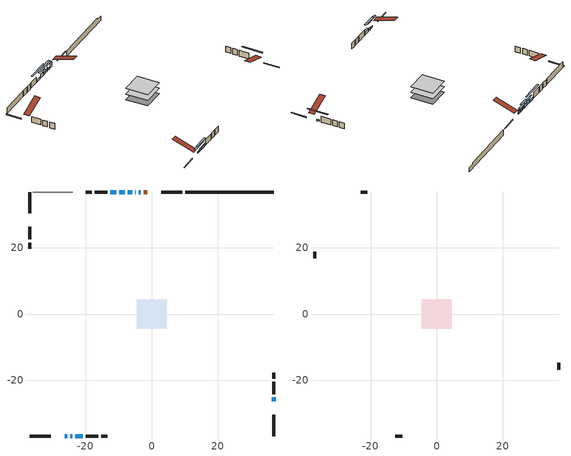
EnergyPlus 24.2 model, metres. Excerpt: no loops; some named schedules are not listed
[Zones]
conditioned space
 floor adiabatic (AdiabaticFloorConstruction): -4.47,-4.47 -4.47,4.47 4.47,4.47 4.47,-4.47 z1.43
 floor foundation (Slab1 construction): -4.47,-4.47 -4.47,4.47 4.47,4.47 4.47,-4.47 z-1.01
 wall outside (RimJoist1 construction): 9.21,36.86 2.8,36.86 / -36.86,-36.86 -30.45,-36.86 / -36.86,36.86 -36.86,30.45 / 36.86,-36.86 36.86,-30.45 z1.43:1.73
 wall outside (AdiabaticWallConstruction 1): -1.35,36.86 -2.44,36.86 z1.43:3.46
 wall outside (AdiabaticWallConstruction): -3.37,36.86 -3.9,36.86 z1.43:2.32; -26.3,-36.86 -25.51,-36.86 z1.43:2.12; -24.59,-36.86 -24.05,-36.86 z1.43:2.57; 36.86,-26.3 36.86,-25.18 z1.43:2.09; -4.83,36.86 -5.01,36.86 z1.43:3.03; -5.93,36.86 -7.18,36.86 z1.43:2.04; -8.11,36.86 -9.84,36.86 z1.43:2.95; -23.12,-36.86 -20.89,-36.86 z1.43:2.4; -10.76,36.86 -12.54,36.86 z1.43:2.22
 wall outside (Wall1 construction): -13.47,36.86 -17.25,36.86 / -19.96,-36.86 -16.18,-36.86 / -36.86,26.3 -36.86,22.52 / 36.86,-24.25 36.86,-20.48 z1.43:3.87
 wall outside (Wall2 construction): -18.18,36.86 -20,36.86 / -15.25,-36.86 -13.43,-36.86 / -36.86,21.59 -36.86,19.77 / 36.86,-19.55 36.86,-17.72 z1.43:3.87
 wall foundation (FoundationWall1 construction): 10.14,36.86,-1.01 10.14,36.86,1.43 34.19,36.86,1.43 34.19,36.86,0.71 36.86,36.86,0.71 36.86,36.86,-1.01
 wall adiabatic (Wall4 construction): -23.92,36.86 -35.94,36.86 z1.43:3.87
 window (WindowConstruction 5): -3.37,36.86 -3.9,36.86 z1.43:2.32
 window (WindowConstruction 8): -26.3,-36.86 -25.51,-36.86 z1.43:2.12
 window (WindowConstruction 6): -24.58,-36.86 -24.05,-36.86 z1.43:2.57
 window (WindowConstruction): 36.86,-26.3 36.86,-25.18 z1.43:2.09
 window (WindowConstruction 1): -4.83,36.86 -5.01,36.86 z1.43:3.03
 window (WindowConstruction 2): -5.93,36.86 -7.18,36.86 z1.43:2.04
 window (WindowConstruction 3): -8.11,36.86 -9.84,36.86 z1.43:2.95
 window (WindowConstruction 4): -23.12,-36.86 -20.89,-36.86 z1.43:2.4
 window (WindowConstruction 7): -10.76,36.86 -12.54,36.86 z1.43:2.22
 door (Door): -1.35,36.86 -2.44,36.86 z1.43:3.46
 ceiling adiabatic (AdiabaticFloorConstruction): 4.47,-4.47 4.47,4.47 -4.47,4.47 -4.47,-4.47 z1.43
attic - vented
 floor to conditioned space (Floor1 construction Reversed): -4.47,-4.47 -4.47,4.47 4.47,4.47 4.47,-4.47 z3.87
 wall outside (Wall3 construction): -20.93,36.86 -22.99,36.86 / -12.5,-36.86 -10.44,-36.86 / -36.86,18.84 -36.86,16.78 / 36.86,-16.79 36.86,-14.74 z1.43:3.87
 roof outside (Roof1 construction): -0.42,36.86,3.87 -0.42,28.15,6.77 1.87,28.15,6.77 1.87,36.86,3.87; -27.23,-36.86,3.87 -27.23,-28.15,6.77 -29.52,-28.15,6.77 -29.52,-36.86,3.87; -36.86,27.23,3.87 -28.15,27.23,6.77 -28.15,29.52,6.77 -36.86,29.52,3.87; 36.86,-27.23,3.87 28.15,-27.23,6.77 28.15,-29.52,6.77 36.86,-29.52,3.87
shading: -5.58,36.86 -1.69,36.86 -1.69,37.47 -5.58,37.47 z4; -22.77,-36.86 -29.04,-36.86 -29.04,-37.47 -22.77,-37.47 z4.86; -21.31,-36.86 -27.32,-36.86 -27.32,-37.47 -21.31,-37.47 z5.31; 36.86,-21.52 36.86,-29.96 37.32,-29.96 37.32,-21.52 z5.75; -6.83,36.86 -3,36.86 -3,37.47 -6.83,37.47 z4.86; -7.64,36.86 -5.47,36.86 -5.47,37.47 -7.64,37.47 z2.5; -11.05,36.86 -6.89,36.86 -6.89,37.32 -11.05,37.32 z4.17; -20.74,-36.86 -23.27,-36.86 -23.27,-37.47 -20.74,-37.47 z2.55; -16.2,36.86 -7.1,36.86 -7.1,37.32 -16.2,37.32 z5.88
[Building]
Building 1: Terrain=Suburbs
[Site:Location]
Windsor AP_ON: Latitude {deg}=42.28; Longitude {deg}=-82.96; Time Zone {hr}=-5; Elevation {m}=190; Keep Site Location Information=Yes
[Site:GroundTemperature:Shallow]
6.34957, 4.46684, 4.31606, 5.20952, 8.79623, 12.3662, 15.4612, 17.4219, 17.5884, 15.9938, 12.9777, 9.51722
[Site:WaterMainsTemperature]
Calculation Method=Schedule; Temperature Schedule=mains temperature schedule
[Material] Roughness=Rough; Thermal Absorptance=0.9
Name | Thickness {m} | Conductivity {W/m-K} | Density {kg/m3} | Specific Heat {J/kg-K} | Solar Absorptance | Visible Absorptance
asphalt or fiberglass shingles | 0.00635 | 0.162714 | 1121.4 | 1465.45 | 0.4 | 0.4
ceiling loosefill ins | 0.0846667 | 0.0480833 | 16.02 | 1046.75 | 0.7 | 0.7
ceiling stud and cavity | 0.1397 | 0.0888434 | 65.682 | 1177.47 | 0.7 | 0.7
concrete 4.0 in. | 0.1016 | 1.803125 | 2242.8 | 837.4 | 0.7 | 0.7
concrete 8.0 in. | 0.2032 | 1.803125 | 2242.8 | 837.4 | 0.7 | 0.7
door material | 0.04445 | 0.053851 | 512.64 | 1214.23 | 0.7 | 0.7
exterior vertical ins | 0.0137187 | 0.029427 | 32.04 | 1214.23 | 0.7 | 0.7
floor covering | 0.0127 | 0.0433444 | 54.468 | 1339.84 | 0.6 | 0.6
floor rigid ins; wall rigid ins | 0.512978 | 0.029427 | 32.04 | 1214.23 | 0.7 | 0.7
floor stud and cavity | 0.1397 | 1.75129 | 37.0049 | 1207.88 | 0.7 | 0.7
furniture material conditioned space 1 | 0.1524 | 0.115458 | 640.8 | 1214.23 | 0.6 | 0.6
gypsum board | 0.0127 | 0.160291 | 801 | 837.4 | 0.6 | 0.6
gypsum board 1 | 0.0127 | 0.160291 | 801 | 837.4 | 0.7 | 0.7
osb sheathing 0.5 in. | 0.0127 | 0.115458 | 512.64 | 1214.23 | 0.7 | 0.7
osb sheathing 0.5 in. 1 | 0.0127 | 0.115458 | 512.64 | 1214.23 | 0.4 | 0.4
osb sheathing 0.75 in. | 0.01905 | 0.115458 | 512.64 | 1214.23 | 0.7 | 0.7
osb sheathing 2.0 in. | 0.0508 | 0.115458 | 512.64 | 1214.23 | 0.7 | 0.7
rim joist rigid ins | 0.051816 | 0.029427 | 32.04 | 1214.23 | 0.7 | 0.7
rim joist stud and cavity | 0.0508 | 0.256263 | 125.044 | 1163.47 | 0.6 | 0.6
wall stud and cavity | 0.1397 | 0.0827303 | 139.0536 | 1170.24 | 0.7 | 0.7
wall stud and cavity 1 | 0.1397 | 0.0823012 | 139.0536 | 1170.24 | 0.7 | 0.7
wall stud and cavity 2 | 0.0889 | 6.9971 | 50.32683 | 1063.81 | 0.6 | 0.6
wall stud and cavity 3 | 0.1397 | 0.0754492 | 139.0536 | 1170.24 | 0.7 | 0.7
wall stud and cavity 4 | 0.0889 | 0.380278 | 52.3479 | 1209.89 | 0.7 | 0.7
wall stud and cavity 5 | 0.0889 | 0.391764 | 83.0341 | 1211.67 | 0.7 | 0.7
wood siding | 0.0254 | 0.102417 | 544.68 | 1172.36 | 0.4 | 0.4
wood siding 1 | 0.00254 | 0.102417 | 544.68 | 1172.36 | 0.4 | 0.4
wood siding 2; wood siding 3; wood siding 4 | 0.0254 | 0.102417 | 544.68 | 1172.36 | 0.7 | 0.7
[WindowMaterial:SimpleGlazingSystem]
Name | U-Factor {W/m2-K} | Solar Heat Gain Coefficient
WindowMaterial | 2.76973 | 0.5
WindowMaterial 1 | 2.203064 | 0.38
WindowMaterial 2 | 2.76462 | 0.62
WindowMaterial 3 | 1.859545 | 0.64
WindowMaterial 4 | 2.779381 | 0.54
WindowMaterial 5 | 1.98503 | 0.55
WindowMaterial 6 | 1.97083 | 0.56
WindowMaterial 7 | 2.78165 | 0.56
WindowMaterial 8 | 2.76291 | 0.45
[Construction]
AdiabaticFloorConstruction: floor stud and cavity, floor rigid ins, osb sheathing 0.75 in., floor covering
AdiabaticWallConstruction: wood siding 3, wall rigid ins, wall stud and cavity 4, gypsum board
AdiabaticWallConstruction 1: wood siding 4, wall rigid ins, wall stud and cavity 4, gypsum board
Door: door material
Floor1 construction Reversed: gypsum board, ceiling stud and cavity, ceiling loosefill ins
FoundationWall1 construction: concrete 8.0 in., gypsum board 1
furniture construction conditioned space 1: furniture material conditioned space 1
PartitionWallConstruction: gypsum board, wall stud and cavity 5, gypsum board
RimJoist1 construction: wood siding 2, rim joist rigid ins, osb sheathing 2.0 in., rim joist stud and cavity
Roof1 construction: asphalt or fiberglass shingles
Slab1 construction: concrete 4.0 in.
Wall1 construction: wood siding, osb sheathing 0.5 in., wall stud and cavity, gypsum board
Wall2 construction: wood siding, osb sheathing 0.5 in., wall stud and cavity 1, gypsum board
Wall3 construction: wood siding 1, wall stud and cavity 2
Wall4 construction: osb sheathing 0.5 in. 1, wall stud and cavity 3, gypsum board
WindowConstruction: WindowMaterial
WindowConstruction 1: WindowMaterial 1
WindowConstruction 2: WindowMaterial 2
WindowConstruction 3: WindowMaterial 3
WindowConstruction 4: WindowMaterial 4
WindowConstruction 5: WindowMaterial 5
WindowConstruction 6: WindowMaterial 6
WindowConstruction 7: WindowMaterial 7
WindowConstruction 8: WindowMaterial 8
[Zone] Multiplier=1; Part of Total Floor Area=Yes
Name | Volume {m3}
attic - vented | 37.7053
conditioned space | 406.4
[Space]
Name | Zone | Volume {m3}
attic - vented 1 | attic - vented | 37.7053
conditioned space 1 | conditioned space | 406.4
[ZoneInfiltration:EffectiveLeakageArea]
infil attic - vented 1: Zone or Space=attic - vented 1; Schedule=Always On Discrete; Effective Air Leakage Area {cm2}=3555.11; Stack Coefficient=0.000371483; Wind Coefficient=1.30223e-05
[ZoneMixing]
whole house fan mix: Zone or Space=attic - vented; Schedule=Always On Continuous; Design Flow Rate Calculation Method=Flow/Zone; Design Flow Rate {m3/s}=0; Source Zone or Space=conditioned space
[SurfaceProperty:ExposedFoundationPerimeter]
Slab1: Exposed Perimeter Calculation Method=TotalExposedPerimeter; Total Exposed Perimeter {m}=26.722
[InternalMass] Zone or ZoneList=conditioned space; Space or SpaceList=conditioned space 1
Name | Construction | Surface Area {m2}
furniture mass conditioned space 1 | furniture construction conditioned space 1 | 63.9998
partition wall mass | PartitionWallConstruction | 159.999
[Lights]
interior lighting: Zone or ZoneList or Space or SpaceList=conditioned space 1; Schedule=interior lighting schedule; Design Level Calculation Method=LightingLevel; Lighting Level {W}=343.2; Return Air Fraction=0; Fraction Radiant=0.6; Fraction Visible=0.2; Fraction Replaceable=1
[People]
occupants: Zone or ZoneList or Space or SpaceList=conditioned space 1; Number of People Schedule=occupants schedule; Number of People Calculation Method=People; Number of People=3; Fraction Radiant=0.314171; Sensible Heat Fraction=0.56303; Activity Level Schedule=occupants activity schedule; Carbon Dioxide Generation Rate {m3/s-W}=0; Enable ASHRAE 55 Comfort Warnings=No; Mean Radiant Temperature Calculation Type=EnclosureAveraged
[ElectricEquipment] Zone or ZoneList or Space or SpaceList=conditioned space 1; Design Level Calculation Method=EquipmentLevel
Name | Schedule | Design Level {W} | Fraction Latent | Fraction Radiant | Fraction Lost
clothes dryer | clothes dryer schedule | 140.772 | 0.015 | 0.081 | 0.85
clothes washer | clothes washer schedule | 32.1985 | 0.03 | 0.162 | 0.7
cooking range | cooking range schedule | 208.969 | 0.08 | 0.432 | 0.2
dishwasher | dishwasher schedule | 66.8632 | 0.3 | 0.18 | 0.4
fridge | fridge schedule | 72.9452 | 0 | 0.6 | 0
mech vent bath fan 0 | mech vent bath fan 0 schedule | 50.2 | 0 | 0 | 1
mech vent bath fan 1 | mech vent bath fan 1 schedule | 50.2 | 0 | 0 | 1
mech vent house fan | mech vent house fan schedule | 0 | 0 | 0 | 1
mech vent house fan cfis | mech vent house fan cfis schedule | 0 | 0 | 0 | 0
mech vent range fan 0 | mech vent range fan 0 schedule | 57 | 0 | 0 | 1
misc plug loads | misc plug loads schedule | 494.7 | 0.045 | 0.513 | 0.1
whole house fan | Always On Discrete | 0 | 0 | 0 | 1
[OtherEquipment] Zone or ZoneList or Space or SpaceList=conditioned space 1; Design Level Calculation Method=EquipmentLevel
Name | Fuel Type | Schedule | Design Level {W} | Fraction Latent | Fraction Radiant | Fraction Lost
clothes dryer 1 | Electricity | clothes dryer schedule | 0 | 0.015 | 0.081 | 0.85
cooking range 1 | Electricity | cooking range schedule | 0 | 0.08 | 0.432 | 0.2
general water use latent | None | general water use schedule | 59.3978 | 1 | 0 | 0
general water use sensible | None | general water use schedule | -58.539 | 0 | 0.6 | 0
mech vent house fan latent load | None | Always On Discrete | 0 | 1 | 0 | 0
mech vent house fan sensible load | None | Always On Discrete | 0 | 0 | 0 | 0
water heater energy adjustment1 | NaturalGas | Always On Discrete | 0.01 | 0 | 0 | 1
[ZoneInfiltration:DesignFlowRate] Zone or ZoneList or Space or SpaceList=conditioned space 1; Schedule=Always On Discrete; Design Flow Rate Calculation Method=Flow/Zone; Design Flow Rate {m3/s}=0
infil flow; natural vent flow; whole house fan flow
[AvailabilityManager:Scheduled]
central ac and furnace airloop Availability Manager: Schedule=Always On Discrete
[Foundation:Kiva]
Foundation Kiva 1: Initial Indoor Air Temperature {C}=18; Wall Height Above Grade {m}=1.43; Wall Depth Below Slab {m}=0.2032; Custom Block Material Name 1=exterior vertical ins; Custom Block Depth 1 {m}=2.43998; Custom Block X Position 1 {m}=0.2159; Custom Block Z Position 1 {m}=0
[Foundation:Kiva:Settings]
Soil Conductivity {W/m-K}=0.849921; Soil Density {kg/m3}=1842.3; Soil Specific Heat {J/kg-K}=418.7; Ground Solar Absorptivity=0.9; Ground Thermal Absorptivity=0.9; Ground Surface Roughness {m}=0.03; Far-Field Width {m}=40; Deep-Ground Boundary Condition=ZeroFlux; Deep-Ground Depth {m}=40; Minimum Cell Dimension {m}=0.2; Maximum Cell Growth Coefficient=3; Simulation Timestep=Timestep
[Exterior:Lights]
exterior lighting: Schedule=exterior lighting schedule; Design Level {W}=75.6
[EnergyManagementSystem:GlobalVariable]
central_ac_and_furnace_airloop_Fan_RTF
infil_program_Qfan
infil_program_Qinf
natural_vent_program_Qnv
natural_vent_program_Qwhf
[EnergyManagementSystem:Sensor]
Name | Output:Variable or Output:Meter Index Key | Output:Variable or Output:Meter
airflow_gain | infil flow | Infiltration Sensible Heat Gain Energy
airflow_gain_1 | natural vent flow | Infiltration Sensible Heat Gain Energy
airflow_gain_2 | whole house fan flow | Infiltration Sensible Heat Gain Energy
airflow_loss | infil flow | Infiltration Sensible Heat Loss Energy
airflow_loss_1 | natural vent flow | Infiltration Sensible Heat Loss Energy
airflow_loss_2 | whole house fan flow | Infiltration Sensible Heat Loss Energy
clg_load_cond |  | Cooling:EnergyTransfer:Zone:CONDITIONED SPACE
clg_sp_s; clg_sp_s_1 | cooling setpoint | Schedule Value
clothes_dryer_exhaust_0_sch_s | clothes dryer exhaust 0 schedule | Schedule Value
cool_season | cooling season schedule | Schedule Value
htg_load_cond |  | Heating:EnergyTransfer:Zone:CONDITIONED SPACE
htg_sp_s; htg_sp_s_1 | heating setpoint | Schedule Value
ig_ee_conv | clothes dryer | Electric Equipment Convective Heating Energy
ig_ee_conv_2 | cooking range | Electric Equipment Convective Heating Energy
ig_ee_conv_4 | fridge | Electric Equipment Convective Heating Energy
ig_ee_conv_5 | misc plug loads | Electric Equipment Convective Heating Energy
ig_ee_conv_6 | whole house fan | Electric Equipment Convective Heating Energy
ig_ee_rad | clothes dryer | Electric Equipment Radiant Heating Energy
ig_ee_rad_2 | cooking range | Electric Equipment Radiant Heating Energy
ig_ee_rad_4 | fridge | Electric Equipment Radiant Heating Energy
ig_ee_rad_5 | misc plug loads | Electric Equipment Radiant Heating Energy
ig_ee_rad_6 | whole house fan | Electric Equipment Radiant Heating Energy
ig_lgt_conv | interior lighting | Lights Convective Heating Energy
ig_lgt_rad | interior lighting | Lights Radiant Heating Energy
ig_lgt_vis | interior lighting | Lights Visible Radiation Heating Energy
ig_oe_conv | clothes dryer 1 | Other Equipment Convective Heating Energy
ig_oe_conv_1 | cooking range 1 | Other Equipment Convective Heating Energy
ig_oe_conv_2 | general water use latent | Other Equipment Convective Heating Energy
ig_oe_conv_3 | general water use sensible | Other Equipment Convective Heating Energy
ig_oe_conv_4 | water heater energy adjustment1 | Other Equipment Convective Heating Energy
ig_oe_rad | clothes dryer 1 | Other Equipment Radiant Heating Energy
ig_oe_rad_1 | cooking range 1 | Other Equipment Radiant Heating Energy
ig_oe_rad_2 | general water use latent | Other Equipment Radiant Heating Energy
ig_oe_rad_3 | general water use sensible | Other Equipment Radiant Heating Energy
ig_oe_rad_4 | water heater energy adjustment1 | Other Equipment Radiant Heating Energy
ig_ppl_conv | occupants | People Convective Heating Energy
ig_ppl_rad | occupants | People Radiant Heating Energy
im_conv | furniture mass conditioned space 1 | Surface Inside Face Convection Heat Gain Energy
im_conv_1 | partition wall mass | Surface Inside Face Convection Heat Gain Energy
im_ig | furniture mass conditioned space 1 | Surface Inside Face Internal Gains Radiation Heat Gain Energy
im_ig_1 | partition wall mass | Surface Inside Face Internal Gains Radiation Heat Gain Energy
im_lgt | furniture mass conditioned space 1 | Surface Inside Face Lights Radiation Heat Gain Energy
im_lgt_1 | partition wall mass | Surface Inside Face Lights Radiation Heat Gain Energy
im_sol | furniture mass conditioned space 1 | Surface Inside Face Solar Radiation Heat Gain Energy
im_sol_1 | partition wall mass | Surface Inside Face Solar Radiation Heat Gain Energy
im_surf | furniture mass conditioned space 1 | Surface Inside Face Net Surface Thermal Radiation Heat Gain Energy
im_surf_1 | partition wall mass | Surface Inside Face Net Surface Thermal Radiation Heat Gain Energy
mech_vent_bath_fan_0_sch_s | mech vent bath fan 0 schedule | Schedule Value
mech_vent_bath_fan_1_sch_s | mech vent bath fan 1 schedule | Schedule Value
mech_vent_range_fan_0_sch_s | mech vent range fan 0 schedule | Schedule Value
mv_conv | mech vent bath fan 0 | Electric Equipment Convective Heating Energy
mv_conv_1 | mech vent bath fan 1 | Electric Equipment Convective Heating Energy
mv_conv_2 | mech vent house fan | Electric Equipment Convective Heating Energy
mv_conv_3 | mech vent house fan cfis | Electric Equipment Convective Heating Energy
mv_conv_4 | mech vent range fan 0 | Electric Equipment Convective Heating Energy
mv_conv_5 | mech vent house fan latent load | Other Equipment Convective Heating Energy
mv_conv_6 | mech vent house fan sensible load | Other Equipment Convective Heating Energy
mv_rad | mech vent bath fan 0 | Electric Equipment Radiant Heating Energy
mv_rad_1 | mech vent bath fan 1 | Electric Equipment Radiant Heating Energy
mv_rad_2 | mech vent house fan | Electric Equipment Radiant Heating Energy
mv_rad_3 | mech vent house fan cfis | Electric Equipment Radiant Heating Energy
mv_rad_4 | mech vent range fan 0 | Electric Equipment Radiant Heating Energy
mv_rad_5 | mech vent house fan latent load | Other Equipment Radiant Heating Energy
mv_rad_6 | mech vent house fan sensible load | Other Equipment Radiant Heating Energy
natural_vent_s | natural vent schedule | Schedule Value
out_pb_s |  | Site Outdoor Air Barometric Pressure
out_wt_s |  | Site Outdoor Air Humidity Ratio
site_vw_s |  | Site Wind Speed
ss_back_out | Window1 | Surface Window Shortwave from Zone Back Out Window Heat Transfer Rate
ss_back_out_1 | Window10 | Surface Window Shortwave from Zone Back Out Window Heat Transfer Rate
ss_back_out_2 | Window2 | Surface Window Shortwave from Zone Back Out Window Heat Transfer Rate
ss_back_out_3 | Window3 | Surface Window Shortwave from Zone Back Out Window Heat Transfer Rate
ss_back_out_4 | Window4 | Surface Window Shortwave from Zone Back Out Window Heat Transfer Rate
ss_back_out_5 | Window5 | Surface Window Shortwave from Zone Back Out Window Heat Transfer Rate
ss_back_out_6 | Window6 | Surface Window Shortwave from Zone Back Out Window Heat Transfer Rate
ss_back_out_7 | Window7 | Surface Window Shortwave from Zone Back Out Window Heat Transfer Rate
ss_back_out_8 | Window9 | Surface Window Shortwave from Zone Back Out Window Heat Transfer Rate
ss_conv | Door1 | Surface Inside Face Convection Heat Gain Energy
ss_conv_1 | Window1 | Surface Inside Face Convection Heat Gain Energy
ss_conv_2 | Window10 | Surface Inside Face Convection Heat Gain Energy
ss_conv_3 | Window2 | Surface Inside Face Convection Heat Gain Energy
ss_conv_4 | Window3 | Surface Inside Face Convection Heat Gain Energy
ss_conv_5 | Window4 | Surface Inside Face Convection Heat Gain Energy
ss_conv_6 | Window5 | Surface Inside Face Convection Heat Gain Energy
ss_conv_7 | Window6 | Surface Inside Face Convection Heat Gain Energy
ss_conv_8 | Window7 | Surface Inside Face Convection Heat Gain Energy
ss_conv_9 | Window9 | Surface Inside Face Convection Heat Gain Energy
ss_ig | Door1 | Surface Inside Face Internal Gains Radiation Heat Gain Energy
ss_ig_1 | Window1 | Surface Inside Face Internal Gains Radiation Heat Gain Energy
ss_ig_2 | Window10 | Surface Inside Face Internal Gains Radiation Heat Gain Energy
ss_ig_3 | Window2 | Surface Inside Face Internal Gains Radiation Heat Gain Energy
ss_ig_4 | Window3 | Surface Inside Face Internal Gains Radiation Heat Gain Energy
ss_ig_5 | Window4 | Surface Inside Face Internal Gains Radiation Heat Gain Energy
ss_ig_6 | Window5 | Surface Inside Face Internal Gains Radiation Heat Gain Energy
ss_ig_7 | Window6 | Surface Inside Face Internal Gains Radiation Heat Gain Energy
ss_ig_8 | Window7 | Surface Inside Face Internal Gains Radiation Heat Gain Energy
ss_ig_9 | Window9 | Surface Inside Face Internal Gains Radiation Heat Gain Energy
ss_lgt | Door1 | Surface Inside Face Lights Radiation Heat Gain Energy
ss_sol | Door1 | Surface Inside Face Solar Radiation Heat Gain Energy
ss_surf | Door1 | Surface Inside Face Net Surface Thermal Radiation Heat Gain Energy
ss_surf_1 | Window1 | Surface Inside Face Net Surface Thermal Radiation Heat Gain Energy
ss_surf_2 | Window10 | Surface Inside Face Net Surface Thermal Radiation Heat Gain Energy
ss_surf_3 | Window2 | Surface Inside Face Net Surface Thermal Radiation Heat Gain Energy
ss_surf_4 | Window3 | Surface Inside Face Net Surface Thermal Radiation Heat Gain Energy
ss_surf_5 | Window4 | Surface Inside Face Net Surface Thermal Radiation Heat Gain Energy
ss_surf_6 | Window5 | Surface Inside Face Net Surface Thermal Radiation Heat Gain Energy
ss_surf_7 | Window6 | Surface Inside Face Net Surface Thermal Radiation Heat Gain Energy
ss_surf_8 | Window7 | Surface Inside Face Net Surface Thermal Radiation Heat Gain Energy
ss_surf_9 | Window9 | Surface Inside Face Net Surface Thermal Radiation Heat Gain Energy
ss_trans_in | Window1 | Surface Window Transmitted Solar Radiation Rate
ss_trans_in_1 | Window10 | Surface Window Transmitted Solar Radiation Rate
ss_trans_in_2 | Window2 | Surface Window Transmitted Solar Radiation Rate
ss_trans_in_3 | Window3 | Surface Window Transmitted Solar Radiation Rate
ss_trans_in_4 | Window4 | Surface Window Transmitted Solar Radiation Rate
ss_trans_in_5 | Window5 | Surface Window Transmitted Solar Radiation Rate
ss_trans_in_6 | Window6 | Surface Window Transmitted Solar Radiation Rate
ss_trans_in_7 | Window7 | Surface Window Transmitted Solar Radiation Rate
ss_trans_in_8 | Window9 | Surface Window Transmitted Solar Radiation Rate
ss_trans_out | Window1 | Surface Inside Face Initial Transmitted Diffuse Transmitted Out Window Solar Radiation Rate
ss_trans_out_1 | Window10 | Surface Inside Face Initial Transmitted Diffuse Transmitted Out Window Solar Radiation Rate
ss_trans_out_2 | Window2 | Surface Inside Face Initial Transmitted Diffuse Transmitted Out Window Solar Radiation Rate
ss_trans_out_3 | Window3 | Surface Inside Face Initial Transmitted Diffuse Transmitted Out Window Solar Radiation Rate
ss_trans_out_4 | Window4 | Surface Inside Face Initial Transmitted Diffuse Transmitted Out Window Solar Radiation Rate
ss_trans_out_5 | Window5 | Surface Inside Face Initial Transmitted Diffuse Transmitted Out Window Solar Radiation Rate
ss_trans_out_6 | Window6 | Surface Inside Face Initial Transmitted Diffuse Transmitted Out Window Solar Radiation Rate
ss_trans_out_7 | Window7 | Surface Inside Face Initial Transmitted Diffuse Transmitted Out Window Solar Radiation Rate
ss_trans_out_8 | Window9 | Surface Inside Face Initial Transmitted Diffuse Transmitted Out Window Solar Radiation Rate
s_conv | Floor1 | Surface Inside Face Convection Heat Gain Energy
s_conv_1 | FoundationWall1 | Surface Inside Face Convection Heat Gain Energy
s_conv_10 | Wall1:180 | Surface Inside Face Convection Heat Gain Energy
s_conv_11 | Wall1:270 | Surface Inside Face Convection Heat Gain Energy
s_conv_12 | Wall1:90 | Surface Inside Face Convection Heat Gain Energy
s_conv_13 | Wall2:0 | Surface Inside Face Convection Heat Gain Energy
s_conv_14 | Wall2:180 | Surface Inside Face Convection Heat Gain Energy
s_conv_15 | Wall2:270 | Surface Inside Face Convection Heat Gain Energy
s_conv_16 | Wall2:90 | Surface Inside Face Convection Heat Gain Energy
s_conv_17 | Wall4 | Surface Inside Face Convection Heat Gain Energy
s_conv_2 | inferred conditioned ceiling | Surface Inside Face Convection Heat Gain Energy
s_conv_3 | inferred conditioned floor | Surface Inside Face Convection Heat Gain Energy
s_conv_4 | RimJoist1:0 | Surface Inside Face Convection Heat Gain Energy
s_conv_5 | RimJoist1:180 | Surface Inside Face Convection Heat Gain Energy
s_conv_6 | RimJoist1:270 | Surface Inside Face Convection Heat Gain Energy
s_conv_7 | RimJoist1:90 | Surface Inside Face Convection Heat Gain Energy
s_conv_8 | Slab1 | Surface Inside Face Convection Heat Gain Energy
s_conv_9 | Wall1:0 | Surface Inside Face Convection Heat Gain Energy
s_ig | Floor1 | Surface Inside Face Internal Gains Radiation Heat Gain Energy
s_ig_1 | FoundationWall1 | Surface Inside Face Internal Gains Radiation Heat Gain Energy
s_ig_10 | Wall1:180 | Surface Inside Face Internal Gains Radiation Heat Gain Energy
s_ig_11 | Wall1:270 | Surface Inside Face Internal Gains Radiation Heat Gain Energy
s_ig_12 | Wall1:90 | Surface Inside Face Internal Gains Radiation Heat Gain Energy
s_ig_13 | Wall2:0 | Surface Inside Face Internal Gains Radiation Heat Gain Energy
s_ig_14 | Wall2:180 | Surface Inside Face Internal Gains Radiation Heat Gain Energy
s_ig_15 | Wall2:270 | Surface Inside Face Internal Gains Radiation Heat Gain Energy
s_ig_16 | Wall2:90 | Surface Inside Face Internal Gains Radiation Heat Gain Energy
s_ig_17 | Wall4 | Surface Inside Face Internal Gains Radiation Heat Gain Energy
s_ig_2 | inferred conditioned ceiling | Surface Inside Face Internal Gains Radiation Heat Gain Energy
s_ig_3 | inferred conditioned floor | Surface Inside Face Internal Gains Radiation Heat Gain Energy
s_ig_4 | RimJoist1:0 | Surface Inside Face Internal Gains Radiation Heat Gain Energy
s_ig_5 | RimJoist1:180 | Surface Inside Face Internal Gains Radiation Heat Gain Energy
s_ig_6 | RimJoist1:270 | Surface Inside Face Internal Gains Radiation Heat Gain Energy
